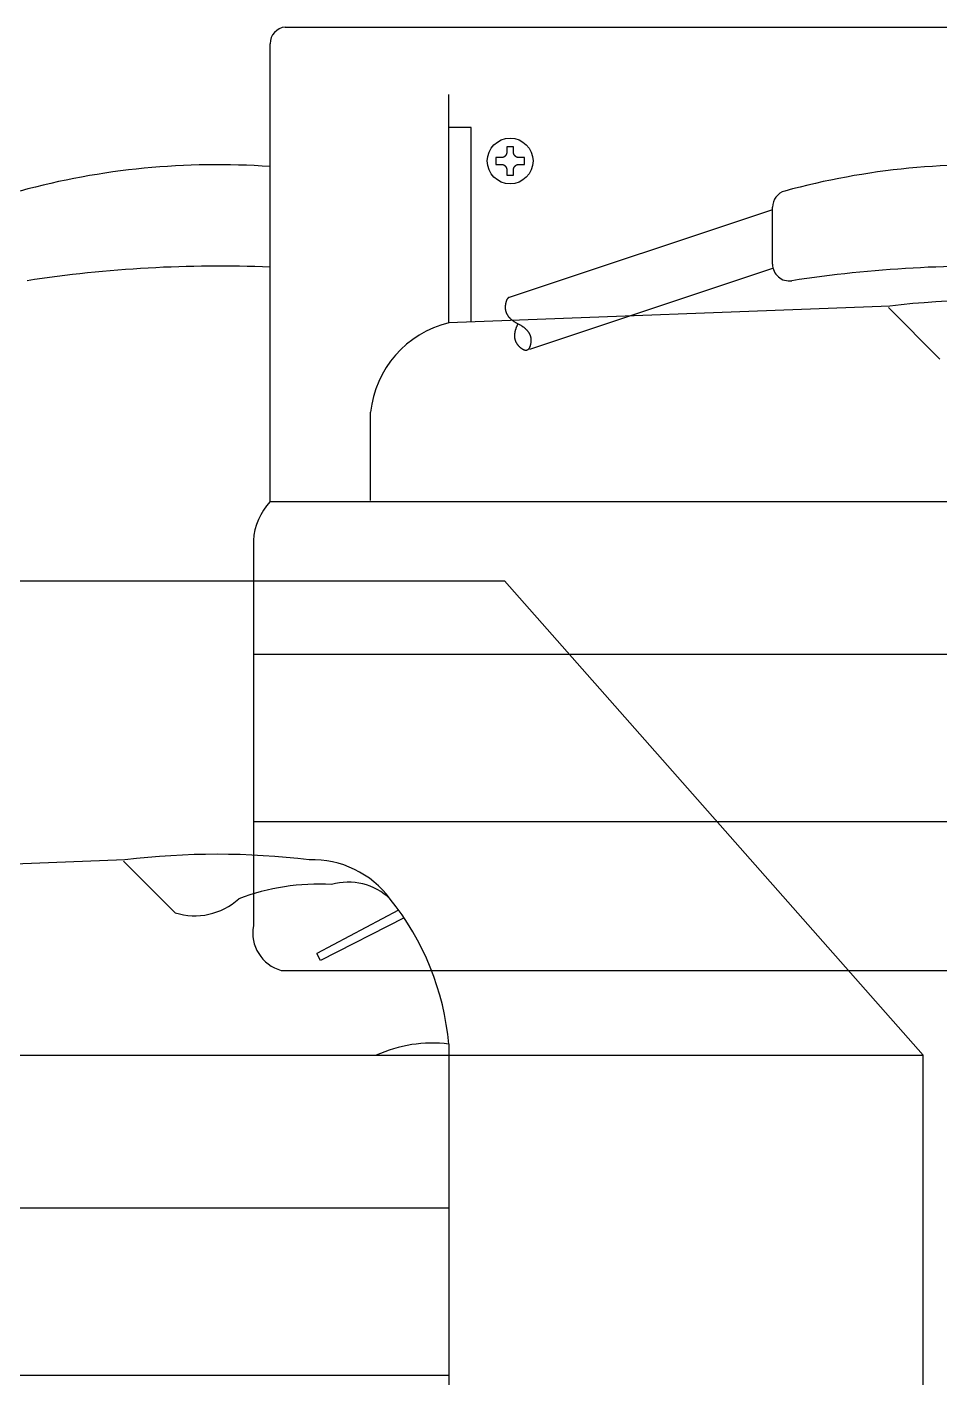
# Model space of a CAD drawing. Header units: millimetres. Extents: x -2880 to 3894, y -2977 to 4857.
# Drawn here: x -54 to 109.6, y 1353 to 1595 of the extents above; entities that cross this region are included whole.
import ezdxf

# ---------------------------------------------------------------- set-up
doc = ezdxf.new("R2010")
doc.units = ezdxf.units.MM
doc.header["$MEASUREMENT"] = 0
doc.layers.add('_1-0_', color=7, linetype='Continuous')

msp = doc.modelspace()

# ---------------------------------------------------------------- linework, layer by layer
at = {"layer": '_1-0_', "color": 3, "linetype": 'Continuous'}
for p, q in [((-7.738, 1594.981), (168.556, 1594.981)), ((-10.444, 1509.981), (-10.444, 1591.996)), ((21.556, 1541.981), (21.556, 1582.916)), ((25.556, 1576.981), (21.556, 1576.981)), ((25.556, 1542.221), (25.556, 1576.981)), ((33.156, 1573.544), (31.956, 1573.544)), ((31.956, 1573.544), (31.956, 1572.562)), ((33.156, 1572.562), (33.156, 1573.544)), ((30.975, 1571.581), (29.994, 1571.581)), ((29.994, 1571.581), (29.994, 1570.381)), ((30.999, 1571.581), (30.975, 1571.581)), ((31.023, 1571.582), (30.999, 1571.581)), ((31.047, 1571.584), (31.023, 1571.582)), ((31.071, 1571.586), (31.047, 1571.584)), ((31.095, 1571.589), (31.071, 1571.586)), ((31.118, 1571.592), (31.095, 1571.589)), ((31.142, 1571.596), (31.118, 1571.592)), ((31.166, 1571.6), (31.142, 1571.596)), ((31.19, 1571.605), (31.166, 1571.6)), ((31.213, 1571.611), (31.19, 1571.605)), ((31.236, 1571.617), (31.213, 1571.611)), ((31.259, 1571.623), (31.236, 1571.617)), ((31.282, 1571.631), (31.259, 1571.623)), ((31.305, 1571.638), (31.282, 1571.631)), ((31.328, 1571.647), (31.305, 1571.638)), ((31.35, 1571.656), (31.328, 1571.647)), ((31.372, 1571.665), (31.35, 1571.656)), ((31.394, 1571.675), (31.372, 1571.665)), ((31.416, 1571.686), (31.394, 1571.675)), ((31.437, 1571.697), (31.416, 1571.686)), ((31.458, 1571.709), (31.437, 1571.697)), ((31.479, 1571.721), (31.458, 1571.709)), ((31.5, 1571.733), (31.479, 1571.721)), ((31.52, 1571.746), (31.5, 1571.733)), ((31.54, 1571.76), (31.52, 1571.746)), ((31.559, 1571.774), (31.54, 1571.76)), ((31.578, 1571.789), (31.559, 1571.774)), ((31.597, 1571.804), (31.578, 1571.789)), ((31.616, 1571.819), (31.597, 1571.804)), ((31.634, 1571.835), (31.616, 1571.819)), ((31.651, 1571.852), (31.634, 1571.835)), ((31.668, 1571.868), (31.651, 1571.852)), ((31.685, 1571.886), (31.668, 1571.868)), ((31.702, 1571.903), (31.685, 1571.886)), ((31.718, 1571.921), (31.702, 1571.903)), ((31.733, 1571.94), (31.718, 1571.921)), ((31.748, 1571.959), (31.733, 1571.94)), ((31.763, 1571.978), (31.748, 1571.959)), ((31.777, 1571.997), (31.763, 1571.978)), ((31.791, 1572.017), (31.777, 1571.997)), ((31.804, 1572.037), (31.791, 1572.017)), ((31.816, 1572.058), (31.804, 1572.037)), ((31.828, 1572.079), (31.816, 1572.058)), ((31.84, 1572.1), (31.828, 1572.079)), ((31.851, 1572.121), (31.84, 1572.1)), ((31.862, 1572.143), (31.851, 1572.121)), ((31.872, 1572.165), (31.862, 1572.143)), ((31.881, 1572.187), (31.872, 1572.165)), ((31.89, 1572.209), (31.881, 1572.187)), ((31.899, 1572.232), (31.89, 1572.209)), ((31.906, 1572.255), (31.899, 1572.232)), ((31.914, 1572.278), (31.906, 1572.255)), ((31.92, 1572.301), (31.914, 1572.278)), ((31.927, 1572.324), (31.92, 1572.301)), ((31.932, 1572.347), (31.927, 1572.324)), ((31.937, 1572.371), (31.932, 1572.347)), ((31.942, 1572.395), (31.937, 1572.371)), ((31.945, 1572.418), (31.942, 1572.395)), ((31.949, 1572.442), (31.945, 1572.418)), ((31.951, 1572.466), (31.949, 1572.442)), ((31.953, 1572.49), (31.951, 1572.466)), ((31.955, 1572.514), (31.953, 1572.49)), ((31.956, 1572.538), (31.955, 1572.514)), ((31.956, 1572.562), (31.956, 1572.538)), ((33.156, 1572.538), (33.156, 1572.562)), ((33.157, 1572.514), (33.156, 1572.538)), ((33.159, 1572.49), (33.157, 1572.514)), ((33.161, 1572.466), (33.159, 1572.49)), ((33.163, 1572.442), (33.161, 1572.466)), ((33.167, 1572.418), (33.163, 1572.442)), ((33.17, 1572.395), (33.167, 1572.418)), ((33.175, 1572.371), (33.17, 1572.395)), ((33.18, 1572.347), (33.175, 1572.371)), ((33.185, 1572.324), (33.18, 1572.347)), ((33.192, 1572.301), (33.185, 1572.324)), ((33.198, 1572.278), (33.192, 1572.301)), ((33.206, 1572.255), (33.198, 1572.278)), ((33.213, 1572.232), (33.206, 1572.255)), ((33.222, 1572.209), (33.213, 1572.232)), ((33.231, 1572.187), (33.222, 1572.209)), ((33.24, 1572.165), (33.231, 1572.187)), ((33.25, 1572.143), (33.24, 1572.165)), ((33.261, 1572.121), (33.25, 1572.143)), ((33.272, 1572.1), (33.261, 1572.121)), ((33.283, 1572.079), (33.272, 1572.1)), ((33.296, 1572.058), (33.283, 1572.079)), ((33.308, 1572.037), (33.296, 1572.058)), ((33.321, 1572.017), (33.308, 1572.037)), ((33.335, 1571.997), (33.321, 1572.017)), ((33.349, 1571.978), (33.335, 1571.997)), ((33.364, 1571.959), (33.349, 1571.978)), ((33.379, 1571.94), (33.364, 1571.959)), ((33.394, 1571.921), (33.379, 1571.94)), ((33.41, 1571.903), (33.394, 1571.921)), ((33.427, 1571.886), (33.41, 1571.903)), ((33.444, 1571.868), (33.427, 1571.886)), ((33.461, 1571.852), (33.444, 1571.868)), ((33.478, 1571.835), (33.461, 1571.852)), ((33.496, 1571.819), (33.478, 1571.835)), ((33.515, 1571.804), (33.496, 1571.819)), ((33.534, 1571.789), (33.515, 1571.804)), ((33.553, 1571.774), (33.534, 1571.789)), ((33.572, 1571.76), (33.553, 1571.774)), ((33.592, 1571.746), (33.572, 1571.76)), ((33.612, 1571.733), (33.592, 1571.746)), ((33.633, 1571.721), (33.612, 1571.733)), ((33.654, 1571.709), (33.633, 1571.721)), ((33.675, 1571.697), (33.654, 1571.709)), ((33.696, 1571.686), (33.675, 1571.697)), ((33.718, 1571.675), (33.696, 1571.686)), ((33.74, 1571.665), (33.718, 1571.675)), ((33.762, 1571.656), (33.74, 1571.665)), ((33.784, 1571.647), (33.762, 1571.656)), ((33.807, 1571.638), (33.784, 1571.647)), ((33.83, 1571.631), (33.807, 1571.638)), ((33.853, 1571.623), (33.83, 1571.631)), ((33.876, 1571.617), (33.853, 1571.623)), ((33.899, 1571.611), (33.876, 1571.617)), ((33.922, 1571.605), (33.899, 1571.611)), ((33.946, 1571.6), (33.922, 1571.605)), ((33.97, 1571.596), (33.946, 1571.6)), ((33.994, 1571.592), (33.97, 1571.596)), ((34.017, 1571.589), (33.994, 1571.592)), ((34.041, 1571.586), (34.017, 1571.589)), ((34.065, 1571.584), (34.041, 1571.586)), ((34.089, 1571.582), (34.065, 1571.584)), ((34.113, 1571.581), (34.089, 1571.582)), ((34.137, 1571.581), (34.113, 1571.581)), ((35.118, 1571.581), (34.137, 1571.581)), ((35.118, 1570.381), (35.118, 1571.581)), ((29.994, 1570.381), (30.975, 1570.381)), ((30.975, 1570.381), (30.999, 1570.381)), ((30.999, 1570.381), (31.023, 1570.38)), ((31.023, 1570.38), (31.047, 1570.379)), ((31.047, 1570.379), (31.071, 1570.376)), ((31.071, 1570.376), (31.095, 1570.374)), ((31.095, 1570.374), (31.118, 1570.371)), ((31.118, 1570.371), (31.142, 1570.367)), ((31.142, 1570.367), (31.166, 1570.362)), ((31.166, 1570.362), (31.19, 1570.357)), ((31.19, 1570.357), (31.213, 1570.352)), ((31.213, 1570.352), (31.236, 1570.346)), ((31.236, 1570.346), (31.259, 1570.339)), ((31.259, 1570.339), (31.282, 1570.332)), ((31.282, 1570.332), (31.305, 1570.324)), ((31.305, 1570.324), (31.328, 1570.315)), ((31.328, 1570.315), (31.35, 1570.307)), ((31.35, 1570.307), (31.372, 1570.297)), ((31.372, 1570.297), (31.394, 1570.287)), ((31.394, 1570.287), (31.416, 1570.276)), ((31.416, 1570.276), (31.437, 1570.265)), ((31.437, 1570.265), (31.458, 1570.254)), ((31.458, 1570.254), (31.479, 1570.242)), ((31.479, 1570.242), (31.5, 1570.229)), ((31.5, 1570.229), (31.52, 1570.216)), ((31.52, 1570.216), (31.54, 1570.202)), ((31.54, 1570.202), (31.559, 1570.188)), ((31.559, 1570.188), (31.578, 1570.174)), ((31.578, 1570.174), (31.597, 1570.159)), ((31.597, 1570.159), (31.616, 1570.143)), ((31.616, 1570.143), (31.634, 1570.127)), ((31.634, 1570.127), (31.651, 1570.111)), ((31.651, 1570.111), (31.668, 1570.094)), ((31.668, 1570.094), (31.685, 1570.077)), ((31.685, 1570.077), (31.702, 1570.059)), ((31.702, 1570.059), (31.718, 1570.041)), ((31.718, 1570.041), (31.733, 1570.022)), ((31.733, 1570.022), (31.748, 1570.004)), ((31.748, 1570.004), (31.763, 1569.985)), ((31.763, 1569.985), (31.777, 1569.965)), ((31.777, 1569.965), (31.791, 1569.945)), ((31.791, 1569.945), (31.804, 1569.925)), ((31.804, 1569.925), (31.816, 1569.904)), ((31.816, 1569.904), (31.828, 1569.884)), ((31.828, 1569.884), (31.84, 1569.863)), ((31.84, 1569.863), (31.851, 1569.841)), ((31.851, 1569.841), (31.862, 1569.82)), ((31.862, 1569.82), (31.872, 1569.798)), ((31.872, 1569.798), (31.881, 1569.775)), ((31.881, 1569.775), (31.89, 1569.753)), ((31.89, 1569.753), (31.899, 1569.731)), ((31.899, 1569.731), (31.906, 1569.708)), ((31.906, 1569.708), (31.914, 1569.685)), ((31.914, 1569.685), (31.92, 1569.662)), ((31.92, 1569.662), (31.927, 1569.638)), ((31.927, 1569.638), (31.932, 1569.615)), ((31.932, 1569.615), (31.937, 1569.591)), ((31.937, 1569.591), (31.942, 1569.568)), ((31.942, 1569.568), (31.945, 1569.544)), ((31.945, 1569.544), (31.949, 1569.52)), ((31.949, 1569.52), (31.951, 1569.496)), ((31.951, 1569.496), (31.953, 1569.472)), ((31.953, 1569.472), (31.955, 1569.448)), ((31.955, 1569.448), (31.956, 1569.424)), ((31.956, 1569.424), (31.956, 1569.4)), ((31.956, 1569.4), (31.956, 1568.419)), ((31.956, 1568.419), (33.156, 1568.419)), ((33.156, 1569.424), (33.157, 1569.448)), ((33.156, 1569.4), (33.156, 1569.424)), ((33.156, 1568.419), (33.156, 1569.4)), ((33.157, 1569.448), (33.159, 1569.472)), ((33.159, 1569.472), (33.161, 1569.496)), ((33.161, 1569.496), (33.163, 1569.52)), ((33.163, 1569.52), (33.167, 1569.544)), ((33.167, 1569.544), (33.17, 1569.568)), ((33.17, 1569.568), (33.175, 1569.591)), ((33.175, 1569.591), (33.18, 1569.615)), ((33.18, 1569.615), (33.185, 1569.638)), ((33.185, 1569.638), (33.192, 1569.662)), ((33.192, 1569.662), (33.198, 1569.685)), ((33.198, 1569.685), (33.206, 1569.708)), ((33.206, 1569.708), (33.213, 1569.731)), ((33.213, 1569.731), (33.222, 1569.753)), ((33.222, 1569.753), (33.231, 1569.775)), ((33.231, 1569.775), (33.24, 1569.798)), ((33.24, 1569.798), (33.25, 1569.82)), ((33.25, 1569.82), (33.261, 1569.841)), ((33.261, 1569.841), (33.272, 1569.863)), ((33.272, 1569.863), (33.283, 1569.884)), ((33.283, 1569.884), (33.296, 1569.904)), ((33.296, 1569.904), (33.308, 1569.925)), ((33.308, 1569.925), (33.321, 1569.945)), ((33.321, 1569.945), (33.335, 1569.965)), ((33.335, 1569.965), (33.349, 1569.985)), ((33.349, 1569.985), (33.364, 1570.004)), ((33.364, 1570.004), (33.379, 1570.022)), ((33.379, 1570.022), (33.394, 1570.041)), ((33.394, 1570.041), (33.41, 1570.059)), ((33.41, 1570.059), (33.427, 1570.077)), ((33.427, 1570.077), (33.444, 1570.094)), ((33.444, 1570.094), (33.461, 1570.111)), ((33.461, 1570.111), (33.478, 1570.127)), ((33.478, 1570.127), (33.496, 1570.143)), ((33.496, 1570.143), (33.515, 1570.159)), ((33.515, 1570.159), (33.534, 1570.174)), ((33.534, 1570.174), (33.553, 1570.188)), ((33.553, 1570.188), (33.572, 1570.202)), ((33.572, 1570.202), (33.592, 1570.216)), ((33.592, 1570.216), (33.612, 1570.229)), ((33.612, 1570.229), (33.633, 1570.242)), ((33.633, 1570.242), (33.654, 1570.254)), ((33.654, 1570.254), (33.675, 1570.265)), ((33.675, 1570.265), (33.696, 1570.276)), ((33.696, 1570.276), (33.718, 1570.287)), ((33.718, 1570.287), (33.74, 1570.297)), ((33.74, 1570.297), (33.762, 1570.307)), ((33.762, 1570.307), (33.784, 1570.315)), ((33.784, 1570.315), (33.807, 1570.324)), ((33.807, 1570.324), (33.83, 1570.332)), ((33.83, 1570.332), (33.853, 1570.339)), ((33.853, 1570.339), (33.876, 1570.346)), ((33.876, 1570.346), (33.899, 1570.352)), ((33.899, 1570.352), (33.922, 1570.357)), ((33.922, 1570.357), (33.946, 1570.362)), ((33.946, 1570.362), (33.97, 1570.367)), ((33.97, 1570.367), (33.994, 1570.371)), ((33.994, 1570.371), (34.017, 1570.374)), ((34.017, 1570.374), (34.041, 1570.376)), ((34.041, 1570.376), (34.065, 1570.379)), ((34.065, 1570.379), (34.089, 1570.38)), ((34.089, 1570.38), (34.113, 1570.381)), ((34.113, 1570.381), (34.137, 1570.381)), ((34.137, 1570.381), (35.118, 1570.381)), ((79.556, 1562.252), (32.394, 1546.531)), ((79.556, 1552.501), (79.556, 1562.709)), ((79.556, 1551.711), (36.049, 1537.208)), ((32.128, 1546.381), (32.115, 1546.367)), ((32.14, 1546.395), (32.128, 1546.381)), ((32.153, 1546.408), (32.14, 1546.395)), ((32.166, 1546.42), (32.153, 1546.408)), ((32.179, 1546.432), (32.166, 1546.42)), ((32.193, 1546.444), (32.179, 1546.432)), ((32.206, 1546.455), (32.193, 1546.444)), ((32.219, 1546.466), (32.206, 1546.455)), ((32.233, 1546.476), (32.219, 1546.466)), ((32.247, 1546.486), (32.233, 1546.476)), ((32.261, 1546.496), (32.247, 1546.486)), ((32.275, 1546.505), (32.261, 1546.496)), ((32.289, 1546.513), (32.275, 1546.505)), ((32.304, 1546.521), (32.289, 1546.513)), ((32.319, 1546.529), (32.304, 1546.521)), ((32.333, 1546.536), (32.319, 1546.529)), ((32.348, 1546.543), (32.333, 1546.536)), ((32.363, 1546.549), (32.348, 1546.543)), ((32.378, 1546.555), (32.363, 1546.549)), ((32.394, 1546.56), (32.378, 1546.555)), ((100.556, 1544.981), (21.556, 1541.981)), ((31.669, 1544.845), (31.668, 1544.78)), ((31.668, 1544.78), (31.669, 1544.715)), ((31.671, 1544.91), (31.669, 1544.845)), ((31.669, 1544.715), (31.671, 1544.651)), ((31.674, 1544.976), (31.671, 1544.91)), ((31.671, 1544.651), (31.675, 1544.587)), ((31.679, 1545.042), (31.674, 1544.976)), ((31.675, 1544.587), (31.681, 1544.524)), ((31.686, 1545.109), (31.679, 1545.042)), ((31.681, 1544.524), (31.687, 1544.461)), ((31.694, 1545.176), (31.686, 1545.109)), ((31.687, 1544.461), (31.696, 1544.399)), ((31.703, 1545.243), (31.694, 1545.176)), ((31.696, 1544.399), (31.705, 1544.337)), ((31.714, 1545.311), (31.703, 1545.243)), ((31.705, 1544.337), (31.716, 1544.275)), ((31.72, 1545.345), (31.714, 1545.311)), ((31.716, 1544.275), (31.729, 1544.214)), ((31.726, 1545.378), (31.72, 1545.345)), ((31.732, 1545.411), (31.726, 1545.378)), ((31.729, 1544.214), (31.743, 1544.154)), ((31.738, 1545.443), (31.732, 1545.411)), ((31.745, 1545.475), (31.738, 1545.443)), ((31.743, 1544.154), (31.759, 1544.093)), ((31.752, 1545.506), (31.745, 1545.475)), ((31.758, 1545.537), (31.752, 1545.506)), ((31.765, 1545.568), (31.758, 1545.537)), ((31.759, 1544.093), (31.776, 1544.033)), ((31.772, 1545.598), (31.765, 1545.568)), ((31.78, 1545.627), (31.772, 1545.598)), ((31.776, 1544.033), (31.794, 1543.974)), ((31.787, 1545.657), (31.78, 1545.627)), ((31.795, 1545.685), (31.787, 1545.657)), ((31.794, 1543.974), (31.814, 1543.915)), ((31.802, 1545.714), (31.795, 1545.685)), ((31.81, 1545.741), (31.802, 1545.714)), ((31.818, 1545.769), (31.81, 1545.741)), ((31.826, 1545.796), (31.818, 1545.769)), ((31.835, 1545.822), (31.826, 1545.796)), ((31.843, 1545.848), (31.835, 1545.822)), ((31.852, 1545.874), (31.843, 1545.848)), ((31.86, 1545.899), (31.852, 1545.874)), ((31.869, 1545.924), (31.86, 1545.899)), ((31.878, 1545.948), (31.869, 1545.924)), ((31.888, 1545.972), (31.878, 1545.948)), ((31.897, 1545.995), (31.888, 1545.972)), ((31.906, 1546.018), (31.897, 1545.995)), ((31.916, 1546.04), (31.906, 1546.018)), ((31.926, 1546.062), (31.916, 1546.04)), ((31.936, 1546.084), (31.926, 1546.062)), ((31.946, 1546.105), (31.936, 1546.084)), ((31.956, 1546.126), (31.946, 1546.105)), ((31.967, 1546.146), (31.956, 1546.126)), ((31.977, 1546.165), (31.967, 1546.146)), ((31.988, 1546.185), (31.977, 1546.165)), ((31.999, 1546.204), (31.988, 1546.185)), ((32.01, 1546.222), (31.999, 1546.204)), ((32.021, 1546.24), (32.01, 1546.222)), ((32.032, 1546.257), (32.021, 1546.24)), ((32.043, 1546.275), (32.032, 1546.257)), ((32.055, 1546.291), (32.043, 1546.275)), ((32.067, 1546.307), (32.055, 1546.291)), ((32.079, 1546.323), (32.067, 1546.307)), ((32.091, 1546.338), (32.079, 1546.323)), ((32.103, 1546.353), (32.091, 1546.338)), ((32.115, 1546.367), (32.103, 1546.353)), ((109.556, 1535.504), (100.318, 1544.743)), ((31.814, 1543.915), (31.835, 1543.856)), ((31.835, 1543.856), (31.858, 1543.798)), ((31.858, 1543.798), (31.883, 1543.74)), ((31.883, 1543.74), (31.909, 1543.683)), ((31.909, 1543.683), (31.936, 1543.626)), ((31.936, 1543.626), (31.964, 1543.57)), ((31.964, 1543.57), (31.995, 1543.514)), ((31.995, 1543.514), (32.026, 1543.458)), ((32.026, 1543.458), (32.06, 1543.403)), ((32.06, 1543.403), (32.094, 1543.348)), ((32.094, 1543.348), (32.13, 1543.294)), ((32.13, 1543.294), (32.168, 1543.24)), ((32.168, 1543.24), (32.207, 1543.186)), ((32.207, 1543.186), (32.247, 1543.133)), ((32.247, 1543.133), (32.289, 1543.08)), ((32.289, 1543.08), (32.332, 1543.028)), ((32.332, 1543.028), (32.377, 1542.976)), ((32.377, 1542.976), (32.424, 1542.925)), ((32.424, 1542.925), (32.471, 1542.874)), ((32.471, 1542.874), (32.521, 1542.823)), ((32.521, 1542.823), (32.571, 1542.773)), ((32.571, 1542.773), (32.624, 1542.723)), ((32.624, 1542.723), (32.677, 1542.674)), ((32.677, 1542.674), (32.732, 1542.625)), ((32.732, 1542.625), (32.789, 1542.576)), ((32.789, 1542.576), (32.847, 1542.528)), ((32.847, 1542.528), (32.906, 1542.481)), ((32.906, 1542.481), (32.967, 1542.433)), ((32.967, 1542.433), (33.03, 1542.387)), ((33.03, 1542.387), (33.094, 1542.34)), ((33.094, 1542.34), (33.159, 1542.294)), ((33.159, 1542.294), (33.226, 1542.249)), ((33.226, 1542.249), (33.294, 1542.204)), ((33.294, 1542.204), (33.364, 1542.159)), ((33.364, 1542.159), (33.435, 1542.115)), ((33.435, 1542.115), (33.508, 1542.071)), ((33.508, 1542.071), (33.582, 1542.027)), ((33.582, 1542.027), (33.658, 1541.984)), ((33.658, 1541.984), (33.735, 1541.942)), ((33.735, 1541.942), (33.813, 1541.9)), ((33.813, 1541.9), (33.893, 1541.858)), ((33.822, 1541.492), (33.858, 1541.572)), ((33.858, 1541.572), (33.896, 1541.653)), ((33.893, 1541.858), (33.975, 1541.817)), ((33.896, 1541.653), (33.934, 1541.735)), ((33.934, 1541.735), (33.975, 1541.817)), ((33.975, 1541.817), (34.056, 1541.775)), ((34.056, 1541.775), (34.136, 1541.734)), ((34.136, 1541.734), (34.215, 1541.691)), ((34.215, 1541.691), (34.292, 1541.649)), ((34.292, 1541.649), (34.368, 1541.606)), ((34.368, 1541.606), (34.442, 1541.562)), ((34.442, 1541.562), (34.514, 1541.519)), ((33.382, 1539.728), (33.384, 1539.795)), ((33.382, 1539.661), (33.382, 1539.728)), ((33.383, 1539.595), (33.382, 1539.661)), ((33.385, 1539.529), (33.383, 1539.595)), ((33.384, 1539.795), (33.388, 1539.863)), ((33.389, 1539.464), (33.385, 1539.529)), ((33.388, 1539.863), (33.392, 1539.931)), ((33.394, 1539.399), (33.389, 1539.464)), ((33.392, 1539.931), (33.399, 1540)), ((33.401, 1539.335), (33.394, 1539.399)), ((33.399, 1540), (33.406, 1540.069)), ((33.409, 1539.272), (33.401, 1539.335)), ((33.406, 1540.069), (33.415, 1540.139)), ((33.418, 1539.209), (33.409, 1539.272)), ((33.415, 1540.139), (33.426, 1540.21)), ((33.429, 1539.146), (33.418, 1539.209)), ((33.426, 1540.21), (33.438, 1540.281)), ((33.441, 1539.085), (33.429, 1539.146)), ((33.438, 1540.281), (33.451, 1540.352)), ((33.451, 1540.352), (33.466, 1540.425)), ((33.466, 1540.425), (33.482, 1540.497)), ((33.482, 1540.497), (33.499, 1540.571)), ((33.499, 1540.571), (33.518, 1540.644)), ((33.518, 1540.644), (33.539, 1540.719)), ((33.539, 1540.719), (33.561, 1540.794)), ((33.561, 1540.794), (33.584, 1540.869)), ((33.584, 1540.869), (33.609, 1540.945)), ((33.609, 1540.945), (33.635, 1541.022)), ((33.635, 1541.022), (33.663, 1541.099)), ((33.663, 1541.099), (33.692, 1541.176)), ((33.692, 1541.176), (33.722, 1541.254)), ((33.722, 1541.254), (33.754, 1541.333)), ((33.754, 1541.333), (33.787, 1541.412)), ((33.787, 1541.412), (33.822, 1541.492)), ((34.514, 1541.519), (34.586, 1541.474)), ((34.586, 1541.474), (34.655, 1541.43)), ((34.655, 1541.43), (34.724, 1541.384)), ((34.724, 1541.384), (34.791, 1541.339)), ((34.791, 1541.339), (34.856, 1541.293)), ((34.856, 1541.293), (34.92, 1541.247)), ((34.92, 1541.247), (34.982, 1541.2)), ((34.982, 1541.2), (35.043, 1541.153)), ((35.043, 1541.153), (35.103, 1541.105)), ((35.103, 1541.105), (35.161, 1541.057)), ((35.161, 1541.057), (35.217, 1541.009)), ((35.217, 1541.009), (35.272, 1540.96)), ((35.272, 1540.96), (35.326, 1540.91)), ((35.326, 1540.91), (35.378, 1540.861)), ((35.378, 1540.861), (35.429, 1540.811)), ((35.429, 1540.811), (35.478, 1540.76)), ((35.478, 1540.76), (35.526, 1540.709)), ((35.526, 1540.709), (35.572, 1540.658)), ((35.572, 1540.658), (35.617, 1540.606)), ((35.617, 1540.606), (35.66, 1540.554)), ((35.66, 1540.554), (35.702, 1540.501)), ((35.702, 1540.501), (35.743, 1540.448)), ((35.743, 1540.448), (35.782, 1540.394)), ((35.782, 1540.394), (35.819, 1540.34)), ((35.819, 1540.34), (35.855, 1540.286)), ((35.855, 1540.286), (35.89, 1540.231)), ((35.89, 1540.231), (35.923, 1540.176)), ((35.923, 1540.176), (35.955, 1540.12)), ((35.955, 1540.12), (35.985, 1540.064)), ((35.985, 1540.064), (36.014, 1540.008)), ((36.014, 1540.008), (36.041, 1539.951)), ((36.041, 1539.951), (36.067, 1539.894)), ((36.067, 1539.894), (36.091, 1539.836)), ((36.091, 1539.836), (36.114, 1539.778)), ((36.114, 1539.778), (36.135, 1539.72)), ((36.135, 1539.72), (36.155, 1539.661)), ((36.155, 1539.661), (36.174, 1539.601)), ((36.174, 1539.601), (36.191, 1539.541)), ((36.191, 1539.541), (36.206, 1539.481)), ((36.206, 1539.481), (36.22, 1539.421)), ((36.22, 1539.421), (36.233, 1539.359)), ((36.233, 1539.359), (36.244, 1539.298)), ((36.244, 1539.298), (36.253, 1539.236)), ((36.253, 1539.236), (36.262, 1539.174)), ((36.262, 1539.174), (36.268, 1539.111)), ((33.455, 1539.023), (33.441, 1539.085)), ((33.47, 1538.963), (33.455, 1539.023)), ((33.487, 1538.902), (33.47, 1538.963)), ((33.505, 1538.843), (33.487, 1538.902)), ((33.524, 1538.784), (33.505, 1538.843)), ((33.545, 1538.725), (33.524, 1538.784)), ((33.567, 1538.667), (33.545, 1538.725)), ((33.591, 1538.61), (33.567, 1538.667)), ((33.616, 1538.553), (33.591, 1538.61)), ((33.643, 1538.496), (33.616, 1538.553)), ((33.671, 1538.44), (33.643, 1538.496)), ((33.7, 1538.385), (33.671, 1538.44)), ((33.731, 1538.33), (33.7, 1538.385)), ((33.763, 1538.276), (33.731, 1538.33)), ((33.797, 1538.222), (33.763, 1538.276)), ((33.832, 1538.169), (33.797, 1538.222)), ((33.869, 1538.117), (33.832, 1538.169)), ((33.907, 1538.065), (33.869, 1538.117)), ((33.946, 1538.013), (33.907, 1538.065)), ((33.987, 1537.962), (33.946, 1538.013)), ((34.029, 1537.912), (33.987, 1537.962)), ((34.073, 1537.862), (34.029, 1537.912)), ((34.118, 1537.812), (34.073, 1537.862)), ((34.164, 1537.764), (34.118, 1537.812)), ((34.212, 1537.715), (34.164, 1537.764)), ((34.262, 1537.668), (34.212, 1537.715)), ((34.311, 1537.621), (34.262, 1537.668)), ((34.361, 1537.576), (34.311, 1537.621)), ((34.409, 1537.533), (34.361, 1537.576)), ((34.457, 1537.492), (34.409, 1537.533)), ((34.504, 1537.453), (34.457, 1537.492)), ((34.551, 1537.415), (34.504, 1537.453)), ((34.597, 1537.38), (34.551, 1537.415)), ((34.643, 1537.346), (34.597, 1537.38)), ((34.688, 1537.314), (34.643, 1537.346)), ((34.732, 1537.283), (34.688, 1537.314)), ((34.776, 1537.255), (34.732, 1537.283)), ((34.819, 1537.228), (34.776, 1537.255)), ((34.862, 1537.203), (34.819, 1537.228)), ((34.904, 1537.18), (34.862, 1537.203)), ((34.945, 1537.159), (34.904, 1537.18)), ((34.986, 1537.14), (34.945, 1537.159)), ((35.026, 1537.122), (34.986, 1537.14)), ((35.065, 1537.106), (35.026, 1537.122)), ((35.104, 1537.092), (35.065, 1537.106)), ((35.143, 1537.08), (35.104, 1537.092)), ((35.18, 1537.069), (35.143, 1537.08)), ((35.218, 1537.061), (35.18, 1537.069)), ((35.254, 1537.054), (35.218, 1537.061)), ((35.29, 1537.049), (35.254, 1537.054)), ((35.325, 1537.045), (35.29, 1537.049)), ((35.36, 1537.044), (35.325, 1537.045)), ((35.394, 1537.044), (35.36, 1537.044)), ((35.428, 1537.046), (35.394, 1537.044)), ((35.461, 1537.05), (35.428, 1537.046)), ((35.493, 1537.056), (35.461, 1537.05)), ((35.525, 1537.064), (35.493, 1537.056)), ((35.556, 1537.073), (35.525, 1537.064)), ((35.587, 1537.084), (35.556, 1537.073)), ((35.616, 1537.097), (35.587, 1537.084)), ((35.646, 1537.112), (35.616, 1537.097)), ((35.674, 1537.129), (35.646, 1537.112)), ((35.703, 1537.147), (35.674, 1537.129)), ((35.73, 1537.167), (35.703, 1537.147)), ((35.757, 1537.189), (35.73, 1537.167)), ((35.783, 1537.213), (35.757, 1537.189)), ((35.809, 1537.239), (35.783, 1537.213)), ((35.834, 1537.266), (35.809, 1537.239)), ((35.859, 1537.295), (35.834, 1537.266)), ((35.883, 1537.326), (35.859, 1537.295)), ((35.906, 1537.359), (35.883, 1537.326)), ((35.929, 1537.394), (35.906, 1537.359)), ((35.951, 1537.43), (35.929, 1537.394)), ((35.972, 1537.468), (35.951, 1537.43)), ((35.993, 1537.508), (35.972, 1537.468)), ((36.014, 1537.55), (35.993, 1537.508)), ((36.033, 1537.594), (36.014, 1537.55)), ((36.052, 1537.639), (36.033, 1537.594)), ((36.071, 1537.687), (36.052, 1537.639)), ((36.089, 1537.736), (36.071, 1537.687)), ((36.106, 1537.787), (36.089, 1537.736)), ((36.123, 1537.839), (36.106, 1537.787)), ((36.139, 1537.894), (36.123, 1537.839)), ((36.154, 1537.95), (36.139, 1537.894)), ((36.169, 1538.008), (36.154, 1537.95)), ((36.184, 1538.068), (36.169, 1538.008)), ((36.197, 1538.13), (36.184, 1538.068)), ((36.21, 1538.193), (36.197, 1538.13)), ((36.223, 1538.258), (36.21, 1538.193)), ((36.235, 1538.325), (36.223, 1538.258)), ((36.246, 1538.393), (36.235, 1538.325)), ((36.255, 1538.461), (36.246, 1538.393)), ((36.263, 1538.527), (36.255, 1538.461)), ((36.27, 1538.594), (36.263, 1538.527)), ((36.268, 1539.111), (36.274, 1539.048)), ((36.274, 1538.66), (36.27, 1538.594)), ((36.274, 1539.048), (36.277, 1538.984)), ((36.278, 1538.726), (36.274, 1538.66)), ((36.277, 1538.984), (36.28, 1538.92)), ((36.28, 1538.791), (36.278, 1538.726)), ((36.28, 1538.92), (36.281, 1538.856)), ((36.281, 1538.856), (36.28, 1538.791)), ((7.556, 1510.193), (7.556, 1525.981)), ((-10.444, 1509.981), (243.556, 1509.981)), ((-13.444, 1502.981), (-13.444, 1433.981)), ((-144.738, 1495.781), (31.556, 1495.781)), ((106.556, 1410.781), (31.556, 1495.781)), ((158.556, 1482.607), (-13.444, 1482.607)), ((158.556, 1452.607), (-13.444, 1452.607)), ((-36.444, 1445.781), (-115.444, 1442.781)), ((-27.444, 1436.304), (-36.682, 1445.543)), ((12.585, 1436.781), (-2.074, 1429.024)), ((13.556, 1435.394), (-1.444, 1427.781)), ((-1.444, 1427.781), (-2.074, 1429.024)), ((-8.444, 1425.981), (243.556, 1425.981)), ((21.556, 1412.781), (21.556, 1256.781)), ((-147.444, 1410.781), (106.556, 1410.781)), ((106.556, 1326.781), (106.556, 1410.781)), ((21.556, 1383.407), (-150.444, 1383.407)), ((21.556, 1353.407), (-150.444, 1353.407))]:
    msp.add_line(p, q, dxfattribs=at)
msp.add_circle((32.556, 1570.981), 4.1, dxfattribs=at)
for centre, radius, start, end in [((-7.444, 1591.996), 3, 95.61751, 180.0002), ((-19.944, 1435.881), 134.436, 85.9478, 105.21758), ((117.056, 1435.881), 134.436, 85.9478, 105.21758), ((82.556, 1562.709), 3, 105.21751, 180), ((-19.444, 1323.314), 228.844, 87.74609, 98.68279), ((82.556, 1552.501), 3, 180, 278.68298), ((117.556, 1323.314), 228.844, 87.74609, 98.68279), ((117.056, 1411.698), 134.3, 82.94288, 97.05715), ((25.911, 1524.045), 18.457, 103.64867, 173.97949), ((-2.152, 1502.285), 11.313, 137.13258, 176.47023), ((-19.944, 1312.498), 134.3, 82.94288, 97.05715), ((-2.78, 1428.65), 17.144, 36.22397, 92.22021), ((-1.778, 1401.034), 40.409, 86.68937, 110.69883), ((3.556, 1430.99), 10.81, 46.1115, 106.11159), ((-23.944, 1447.428), 11.661, 252.53427, 312.53423), ((-26.204, 1408.606), 47.942, 4.99626, 39.00708), ((-6.549, 1432.728), 7.008, 169.70242, 254.30841), ((18.556, 1389.031), 23.939, 82.80078, 114.69156)]:
    msp.add_arc(centre, radius, start, end, dxfattribs=at)

doc.saveas('drawing.dxf')
